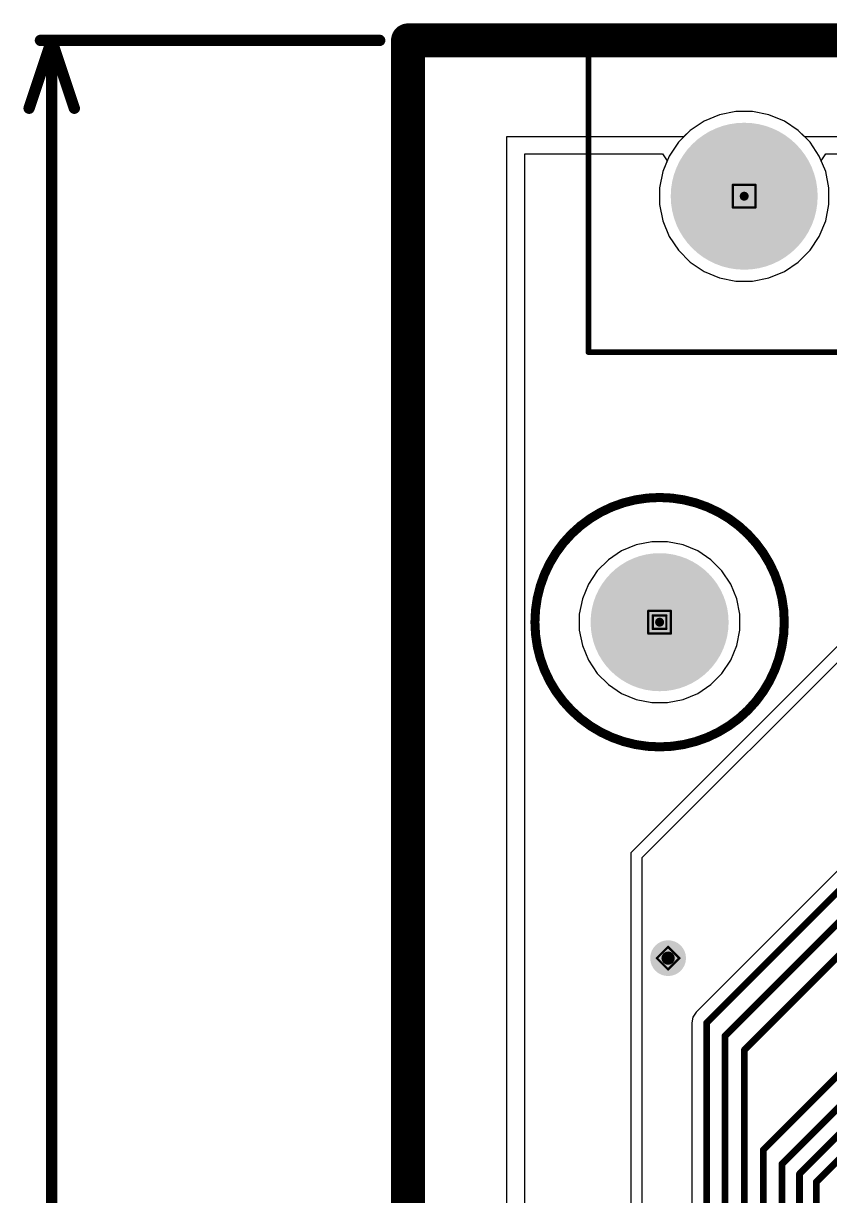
# Model space of a CAD drawing. Header units: inches. Extents: x -31 to 249, y -28 to 261.
# Drawn here: x -8.64 to 9.47, y 62.77 to 89.09 of the extents above; entities that cross this region are included whole.
import ezdxf

# ---------------------------------------------------------------- set-up
doc = ezdxf.new("R2010")
doc.units = ezdxf.units.IN
for name, color, linetype in [('Board Outline', 216, 'Continuous'), ('Bottom Layer', 5, 'Continuous'), ('Bottom Solder', 6, 'Continuous'), ('Dimension', 6, 'Continuous'), ('Drill Drawing', 1, 'Continuous'), ('Pad Holes', 156, 'Continuous'), ('Top Layer', 1, 'Continuous'), ('Top Overlay', 2, 'Continuous'), ('Top Solder', 216, 'Continuous'), ('Via Holes', 16, 'Continuous')]:
    doc.layers.add(name, color=color, linetype=linetype)

# ---------------------------------------------------------------- blocks, each defined once
blk = doc.blocks.new('6437288_3_41')
at = {"layer": 'Bottom Solder'}
h = blk.add_hatch(color=6, dxfattribs=at)
edge = h.paths.add_edge_path()
edge.add_arc((35.5, -7.25), 0.102, 0, 360)
at = {"layer": 'Pad Holes'}
h = blk.add_hatch(color=7, dxfattribs=at)
edge = h.paths.add_edge_path()
edge.add_arc((35.5, -7.25), 1.65, 0, 360)
at = {"layer": 'Top Solder'}
h = blk.add_hatch(color=216, dxfattribs=at)
edge = h.paths.add_edge_path()
edge.add_arc((35.5, -7.25), 0.102, 0, 360)
at = {"layer": 'Top Overlay'}
for points in [[(39, -3.75, 0.127, 0.127, 0), (32.5, -3.75, 0.127, 0.127, 0)], [(39, -3.75, 0.127, 0.127, 0), (39, -10.75, 0.127, 0.127, 0)], [(35.5, -10.75, 0.127, 0.127, 0), (-35.5, -10.75, 0.127, 0.127, 0)], [(39, -10.75, 0.127, 0.127, 0), (35.5, -10.75, 0.127, 0.127, 0)]]:
    blk.add_lwpolyline(points, format="xyseb", dxfattribs=at)
for points in [[(38.968, -3.75, 0.0635, 0.0635, 1), (39.032, -3.75, 0.0635, 0.0635, 1)], [(38.968, -3.75, 0.0635, 0.0635, 1), (39.032, -3.75, 0.0635, 0.0635, 1)], [(35.468, -10.75, 0.0635, 0.0635, 1), (35.532, -10.75, 0.0635, 0.0635, 1)], [(35.468, -10.75, 0.0635, 0.0635, 1), (35.532, -10.75, 0.0635, 0.0635, 1)], [(38.968, -10.75, 0.0635, 0.0635, 1), (39.032, -10.75, 0.0635, 0.0635, 1)], [(38.968, -10.75, 0.0635, 0.0635, 1), (39.032, -10.75, 0.0635, 0.0635, 1)]]:
    blk.add_lwpolyline(points, format="xyseb", close=True, dxfattribs=at)

msp = doc.modelspace()

# ---------------------------------------------------------------- hatches: boundary and pattern name
at = {"layer": 'Bottom Layer'}
h = msp.add_hatch(color=5, dxfattribs=at)
edge = h.paths.add_edge_path()
edge.add_arc((5.842, 68.097), 0.3, 0, 360)
at = {"layer": 'Bottom Solder'}
h = msp.add_hatch(color=6, dxfattribs=at)
edge = h.paths.add_edge_path()
edge.add_arc((5.651, 75.641), 0.102, 0, 360)
h = msp.add_hatch(color=6, dxfattribs=at)
edge = h.paths.add_edge_path()
edge.add_arc((5.842, 68.097), 0.402, 0, 360)
at = {"layer": 'Pad Holes'}
h = msp.add_hatch(color=7, dxfattribs=at)
edge = h.paths.add_edge_path()
edge.add_arc((5.651, 75.641), 1.55, 0, 360)
at = {"layer": 'Top Layer'}
h = msp.add_hatch(color=1, dxfattribs=at)
edge = h.paths.add_edge_path()
edge.add_arc((5.842, 68.097), 0.3, 0, 360)
at = {"layer": 'Top Solder'}
h = msp.add_hatch(color=216, dxfattribs=at)
edge = h.paths.add_edge_path()
edge.add_arc((5.651, 75.641), 0.102, 0, 360)
h = msp.add_hatch(color=216, dxfattribs=at)
edge = h.paths.add_edge_path()
edge.add_arc((5.842, 68.097), 0.402, 0, 360)
at = {"layer": 'Via Holes'}
h = msp.add_hatch(color=7, dxfattribs=at)
edge = h.paths.add_edge_path()
edge.add_arc((5.842, 68.097), 0.15, 0, 360)

# ---------------------------------------------------------------- linework, layer by layer
at = {"layer": 'Board Outline'}
for points in [[(0, 88.705, 0.762, 0.762, 0), (135, 88.705, 0.762, 0.762, 0)], [(0, 88.705, 0.762, 0.762, 0), (0, 0, 0.762, 0.762, 0)]]:
    msp.add_lwpolyline(points, format="xyseb", dxfattribs=at)
msp.add_lwpolyline([(-0.19, 88.705, 0.381, 0.381, 1), (0.191, 88.705, 0.381, 0.381, 1)], format="xyseb", close=True, dxfattribs=at)
msp.add_lwpolyline([(-0.19, 88.705, 0.381, 0.381, 1), (0.191, 88.705, 0.381, 0.381, 1)], format="xyseb", close=True, dxfattribs=at)
at = {"layer": 'Bottom Layer'}
for p, q in [((0.259, 0.432), (0.259, 88.446)), ((0.259, 88.446), (121.717, 88.446)), ((6.649, 86.893), (6.337, 86.685)), ((6.995, 87.036), (6.649, 86.893)), ((7.363, 87.11), (6.995, 87.036)), ((7.738, 87.11), (7.363, 87.11)), ((8.106, 87.036), (7.738, 87.11)), ((8.453, 86.893), (8.106, 87.036)), ((8.765, 86.685), (8.453, 86.893)), ((6.337, 86.685), (6.19, 86.538)), ((8.911, 86.538), (8.765, 86.685)), ((6.19, 86.538), (2.21, 86.538)), ((2.21, 86.538), (2.21, 2.819)), ((38.69, 86.538), (8.911, 86.538)), ((2.624, 3.2), (2.624, 86.157)), ((2.624, 86.157), (5.719, 86.157)), ((5.719, 86.157), (5.821, 86.004)), ((9.281, 86.004), (9.383, 86.157)), ((9.383, 86.157), (18.901, 86.157)), ((5.821, 86.004), (5.72, 85.761)), ((9.382, 85.761), (9.281, 86.004)), ((5.72, 85.761), (5.647, 85.393)), ((9.455, 85.393), (9.382, 85.761)), ((5.647, 85.393), (5.647, 85.018)), ((9.455, 85.018), (9.455, 85.393)), ((5.647, 85.018), (5.72, 84.65)), ((9.382, 84.65), (9.455, 85.018)), ((5.72, 84.65), (5.864, 84.304)), ((9.238, 84.304), (9.382, 84.65)), ((5.864, 84.304), (6.072, 83.992)), ((9.03, 83.992), (9.238, 84.304)), ((6.072, 83.992), (6.337, 83.727)), ((8.765, 83.727), (9.03, 83.992)), ((6.337, 83.727), (6.649, 83.518)), ((8.453, 83.518), (8.765, 83.727)), ((6.649, 83.518), (6.995, 83.375)), ((8.106, 83.375), (8.453, 83.518)), ((6.995, 83.375), (7.363, 83.302)), ((7.363, 83.302), (7.738, 83.302)), ((7.738, 83.302), (8.106, 83.375)), ((5.473, 77.445), (5.125, 77.376)), ((5.829, 77.445), (5.473, 77.445)), ((6.177, 77.376), (5.829, 77.445)), ((4.796, 77.24), (4.501, 77.042)), ((5.125, 77.376), (4.796, 77.24)), ((6.506, 77.24), (6.177, 77.376)), ((6.801, 77.042), (6.506, 77.24)), ((4.501, 77.042), (4.25, 76.791)), ((7.052, 76.791), (6.801, 77.042)), ((4.25, 76.791), (4.052, 76.496)), ((7.25, 76.496), (7.052, 76.791)), ((4.052, 76.496), (3.916, 76.167)), ((7.386, 76.167), (7.25, 76.496)), ((3.916, 76.167), (3.847, 75.819)), ((7.455, 75.819), (7.386, 76.167)), ((3.847, 75.819), (3.847, 75.464)), ((7.455, 75.464), (7.455, 75.819)), ((3.847, 75.464), (3.916, 75.115)), ((10.008, 75.465), (5.004, 70.462)), ((5.263, 70.354), (10.191, 75.282)), ((7.386, 75.115), (7.455, 75.464)), ((3.916, 75.115), (4.052, 74.787)), ((14.68, 75.093), (6.47, 66.883)), ((7.25, 74.787), (7.386, 75.115)), ((4.052, 74.787), (4.25, 74.491)), ((7.052, 74.491), (7.25, 74.787)), ((4.25, 74.491), (4.501, 74.24)), ((6.801, 74.24), (7.052, 74.491)), ((4.501, 74.24), (4.796, 74.043)), ((6.506, 74.043), (6.801, 74.24)), ((4.796, 74.043), (5.125, 73.907)), ((6.177, 73.907), (6.506, 74.043)), ((5.125, 73.907), (5.473, 73.837)), ((5.473, 73.837), (5.829, 73.837)), ((5.829, 73.837), (6.177, 73.907)), ((5.004, 70.462), (5.004, 17.297)), ((5.263, 17.405), (5.263, 70.354)), ((6.47, 66.883), (6.397, 66.774)), ((6.397, 66.774), (6.372, 66.645)), ((6.372, 66.645), (6.372, 17.966))]:
    msp.add_line(p, q, dxfattribs=at)
for points in [[(6.708, 66.645, 0.152, 0.152, 0), (14.918, 74.855, 0.152, 0.152, 0)], [(7.12, 66.351, 0.152, 0.152, 0), (15.309, 74.541, 0.152, 0.152, 0)], [(7.554, 66.034, 0.152, 0.152, 0), (13.622, 72.102, 0.152, 0.152, 0)], [(7.979, 63.792, 0.152, 0.152, 0), (13.326, 69.139, 0.152, 0.152, 0)], [(8.398, 63.473, 0.152, 0.152, 0), (13.588, 68.663, 0.152, 0.152, 0)], [(8.793, 63.252, 0.152, 0.152, 0), (13.838, 68.297, 0.152, 0.152, 0)], [(9.17, 63.069, 0.152, 0.152, 0), (13.996, 67.895, 0.152, 0.152, 0)], [(6.708, 17.966, 0.152, 0.152, 0), (6.708, 66.645, 0.152, 0.152, 0)], [(7.12, 18.124, 0.152, 0.152, 0), (7.12, 66.351, 0.152, 0.152, 0)], [(7.554, 18.216, 0.152, 0.152, 0), (7.554, 66.034, 0.152, 0.152, 0)], [(7.979, 18.331, 0.152, 0.152, 0), (7.979, 63.792, 0.152, 0.152, 0)], [(8.398, 18.454, 0.152, 0.152, 0), (8.398, 63.473, 0.152, 0.152, 0)], [(8.793, 18.822, 0.152, 0.152, 0), (8.793, 63.252, 0.152, 0.152, 0)], [(9.17, 19.059, 0.152, 0.152, 0), (9.17, 63.069, 0.152, 0.152, 0)]]:
    msp.add_lwpolyline(points, format="xyseb", dxfattribs=at)
for points in [[(6.67, 66.645, 0.0762, 0.0762, 1), (6.746, 66.645, 0.0762, 0.0762, 1)], [(6.67, 66.645, 0.0762, 0.0762, 1), (6.746, 66.645, 0.0762, 0.0762, 1)], [(7.082, 66.351, 0.0762, 0.0762, 1), (7.158, 66.351, 0.0762, 0.0762, 1)], [(7.082, 66.351, 0.0762, 0.0762, 1), (7.158, 66.351, 0.0762, 0.0762, 1)], [(7.516, 66.034, 0.0762, 0.0762, 1), (7.592, 66.034, 0.0762, 0.0762, 1)], [(7.516, 66.034, 0.0762, 0.0762, 1), (7.592, 66.034, 0.0762, 0.0762, 1)], [(7.941, 63.792, 0.0762, 0.0762, 1), (8.017, 63.792, 0.0762, 0.0762, 1)], [(7.941, 63.792, 0.0762, 0.0762, 1), (8.017, 63.792, 0.0762, 0.0762, 1)], [(8.36, 63.473, 0.0762, 0.0762, 1), (8.436, 63.473, 0.0762, 0.0762, 1)], [(8.36, 63.473, 0.0762, 0.0762, 1), (8.436, 63.473, 0.0762, 0.0762, 1)], [(8.755, 63.252, 0.0762, 0.0762, 1), (8.832, 63.252, 0.0762, 0.0762, 1)], [(8.755, 63.252, 0.0762, 0.0762, 1), (8.832, 63.252, 0.0762, 0.0762, 1)], [(9.132, 63.069, 0.0762, 0.0762, 1), (9.208, 63.069, 0.0762, 0.0762, 1)], [(9.132, 63.069, 0.0762, 0.0762, 1), (9.208, 63.069, 0.0762, 0.0762, 1)]]:
    msp.add_lwpolyline(points, format="xyseb", close=True, dxfattribs=at)
at = {"layer": 'Dimension'}
for points in [[(-8.509, 87.181, 0.254, 0.254, 0), (-8.001, 88.705, 0.254, 0.254, 0)], [(-8.255, 88.705, 0.254, 0.254, 0), (-0.635, 88.705, 0.254, 0.254, 0)], [(-8.001, 88.705, 0.254, 0.254, 0), (-7.493, 87.181, 0.254, 0.254, 0)], [(-8.001, 52.393, 0.254, 0.254, 0), (-8.001, 88.705, 0.254, 0.254, 0)]]:
    msp.add_lwpolyline(points, format="xyseb", dxfattribs=at)
for points in [[(-8.318, 88.705, 0.127, 0.127, 1), (-8.191, 88.705, 0.127, 0.127, 1)], [(-8.064, 88.705, 0.127, 0.127, 1), (-7.937, 88.705, 0.127, 0.127, 1)], [(-8.064, 88.705, 0.127, 0.127, 1), (-7.937, 88.705, 0.127, 0.127, 1)], [(-8.064, 88.705, 0.127, 0.127, 1), (-7.937, 88.705, 0.127, 0.127, 1)], [(-0.698, 88.705, 0.127, 0.127, 1), (-0.571, 88.705, 0.127, 0.127, 1)], [(-8.572, 87.181, 0.127, 0.127, 1), (-8.445, 87.181, 0.127, 0.127, 1)], [(-7.556, 87.181, 0.127, 0.127, 1), (-7.429, 87.181, 0.127, 0.127, 1)], [(8.451, 75.641, 0.203, 0.203, 1), (2.851, 75.641, 0.203, 0.203, 1)], [(2.8, 75.641, 0.102, 0.102, 1), (2.902, 75.641, 0.102, 0.102, 1)], [(8.4, 75.641, 0.102, 0.102, 1), (8.502, 75.641, 0.102, 0.102, 1)]]:
    msp.add_lwpolyline(points, format="xyseb", close=True, dxfattribs=at)
at = {"layer": 'Drill Drawing'}
for points in [[(7.297, 85.46, 0.0508, 0.0508, 0), (7.805, 85.46, 0.0508, 0.0508, 0)], [(7.297, 84.952, 0.0508, 0.0508, 0), (7.297, 85.46, 0.0508, 0.0508, 0)], [(7.805, 84.952, 0.0508, 0.0508, 0), (7.805, 85.46, 0.0508, 0.0508, 0)], [(7.297, 84.952, 0.0508, 0.0508, 0), (7.805, 84.952, 0.0508, 0.0508, 0)], [(5.397, 75.895, 0.0508, 0.0508, 0), (5.905, 75.895, 0.0508, 0.0508, 0)], [(5.397, 75.387, 0.0508, 0.0508, 0), (5.397, 75.895, 0.0508, 0.0508, 0)], [(5.499, 75.794, 0.0508, 0.0508, 0), (5.803, 75.794, 0.0508, 0.0508, 0)], [(5.499, 75.489, 0.0508, 0.0508, 0), (5.499, 75.794, 0.0508, 0.0508, 0)], [(5.803, 75.489, 0.0508, 0.0508, 0), (5.803, 75.794, 0.0508, 0.0508, 0)], [(5.905, 75.387, 0.0508, 0.0508, 0), (5.905, 75.895, 0.0508, 0.0508, 0)], [(5.397, 75.387, 0.0508, 0.0508, 0), (5.905, 75.387, 0.0508, 0.0508, 0)], [(5.499, 75.489, 0.0508, 0.0508, 0), (5.803, 75.489, 0.0508, 0.0508, 0)], [(5.588, 68.097, 0.0508, 0.0508, 0), (5.842, 68.351, 0.0508, 0.0508, 0)], [(5.842, 68.351, 0.0508, 0.0508, 0), (6.096, 68.097, 0.0508, 0.0508, 0)], [(5.588, 68.097, 0.0508, 0.0508, 0), (5.842, 67.843, 0.0508, 0.0508, 0)], [(5.842, 67.843, 0.0508, 0.0508, 0), (6.096, 68.097, 0.0508, 0.0508, 0)]]:
    msp.add_lwpolyline(points, format="xyseb", dxfattribs=at)
for points in [[(7.284, 85.46, 0.0254, 0.0254, 1), (7.31, 85.46, 0.0254, 0.0254, 1)], [(7.284, 85.46, 0.0254, 0.0254, 1), (7.31, 85.46, 0.0254, 0.0254, 1)], [(7.792, 85.46, 0.0254, 0.0254, 1), (7.818, 85.46, 0.0254, 0.0254, 1)], [(7.792, 85.46, 0.0254, 0.0254, 1), (7.818, 85.46, 0.0254, 0.0254, 1)], [(7.284, 84.952, 0.0254, 0.0254, 1), (7.31, 84.952, 0.0254, 0.0254, 1)], [(7.284, 84.952, 0.0254, 0.0254, 1), (7.31, 84.952, 0.0254, 0.0254, 1)], [(7.792, 84.952, 0.0254, 0.0254, 1), (7.818, 84.952, 0.0254, 0.0254, 1)], [(7.792, 84.952, 0.0254, 0.0254, 1), (7.818, 84.952, 0.0254, 0.0254, 1)], [(5.384, 75.895, 0.0254, 0.0254, 1), (5.41, 75.895, 0.0254, 0.0254, 1)], [(5.384, 75.895, 0.0254, 0.0254, 1), (5.41, 75.895, 0.0254, 0.0254, 1)], [(5.486, 75.794, 0.0254, 0.0254, 1), (5.511, 75.794, 0.0254, 0.0254, 1)], [(5.486, 75.794, 0.0254, 0.0254, 1), (5.511, 75.794, 0.0254, 0.0254, 1)], [(5.791, 75.794, 0.0254, 0.0254, 1), (5.816, 75.794, 0.0254, 0.0254, 1)], [(5.791, 75.794, 0.0254, 0.0254, 1), (5.816, 75.794, 0.0254, 0.0254, 1)], [(5.892, 75.895, 0.0254, 0.0254, 1), (5.918, 75.895, 0.0254, 0.0254, 1)], [(5.892, 75.895, 0.0254, 0.0254, 1), (5.918, 75.895, 0.0254, 0.0254, 1)], [(5.384, 75.387, 0.0254, 0.0254, 1), (5.41, 75.387, 0.0254, 0.0254, 1)], [(5.384, 75.387, 0.0254, 0.0254, 1), (5.41, 75.387, 0.0254, 0.0254, 1)], [(5.486, 75.489, 0.0254, 0.0254, 1), (5.511, 75.489, 0.0254, 0.0254, 1)], [(5.486, 75.489, 0.0254, 0.0254, 1), (5.511, 75.489, 0.0254, 0.0254, 1)], [(5.791, 75.489, 0.0254, 0.0254, 1), (5.816, 75.489, 0.0254, 0.0254, 1)], [(5.791, 75.489, 0.0254, 0.0254, 1), (5.816, 75.489, 0.0254, 0.0254, 1)], [(5.892, 75.387, 0.0254, 0.0254, 1), (5.918, 75.387, 0.0254, 0.0254, 1)], [(5.892, 75.387, 0.0254, 0.0254, 1), (5.918, 75.387, 0.0254, 0.0254, 1)], [(5.829, 68.351, 0.0254, 0.0254, 1), (5.855, 68.351, 0.0254, 0.0254, 1)], [(5.829, 68.351, 0.0254, 0.0254, 1), (5.855, 68.351, 0.0254, 0.0254, 1)], [(5.575, 68.097, 0.0254, 0.0254, 1), (5.601, 68.097, 0.0254, 0.0254, 1)], [(5.575, 68.097, 0.0254, 0.0254, 1), (5.601, 68.097, 0.0254, 0.0254, 1)], [(6.083, 68.097, 0.0254, 0.0254, 1), (6.109, 68.097, 0.0254, 0.0254, 1)], [(6.083, 68.097, 0.0254, 0.0254, 1), (6.109, 68.097, 0.0254, 0.0254, 1)], [(5.829, 67.843, 0.0254, 0.0254, 1), (5.855, 67.843, 0.0254, 0.0254, 1)], [(5.829, 67.843, 0.0254, 0.0254, 1), (5.855, 67.843, 0.0254, 0.0254, 1)]]:
    msp.add_lwpolyline(points, format="xyseb", close=True, dxfattribs=at)
at = {"layer": 'Top Layer'}
for p, q in [((0.259, 0.259), (0.259, 88.446)), ((0.259, 88.446), (134.741, 88.446)), ((6.649, 86.893), (6.337, 86.685)), ((6.995, 87.036), (6.649, 86.893)), ((7.363, 87.11), (6.995, 87.036)), ((7.738, 87.11), (7.363, 87.11)), ((8.106, 87.036), (7.738, 87.11)), ((8.453, 86.893), (8.106, 87.036)), ((8.765, 86.685), (8.453, 86.893)), ((6.337, 86.685), (6.072, 86.419)), ((9.03, 86.419), (8.765, 86.685)), ((6.072, 86.419), (5.864, 86.107)), ((9.238, 86.107), (9.03, 86.419)), ((5.864, 86.107), (5.72, 85.761)), ((9.382, 85.761), (9.238, 86.107)), ((5.72, 85.761), (5.647, 85.393)), ((9.455, 85.393), (9.382, 85.761)), ((5.647, 85.393), (5.647, 85.018)), ((9.455, 85.018), (9.455, 85.393)), ((5.647, 85.018), (5.72, 84.65)), ((9.382, 84.65), (9.455, 85.018)), ((5.72, 84.65), (5.864, 84.304)), ((9.238, 84.304), (9.382, 84.65)), ((5.864, 84.304), (6.072, 83.992)), ((9.03, 83.992), (9.238, 84.304)), ((6.072, 83.992), (6.337, 83.727)), ((8.765, 83.727), (9.03, 83.992)), ((6.337, 83.727), (6.649, 83.518)), ((8.453, 83.518), (8.765, 83.727)), ((6.649, 83.518), (6.995, 83.375)), ((8.106, 83.375), (8.453, 83.518)), ((6.995, 83.375), (7.363, 83.302)), ((7.363, 83.302), (7.738, 83.302)), ((7.738, 83.302), (8.106, 83.375)), ((5.473, 77.445), (5.125, 77.376)), ((5.829, 77.445), (5.473, 77.445)), ((6.177, 77.376), (5.829, 77.445)), ((4.796, 77.24), (4.501, 77.042)), ((5.125, 77.376), (4.796, 77.24)), ((6.506, 77.24), (6.177, 77.376)), ((6.801, 77.042), (6.506, 77.24)), ((4.501, 77.042), (4.25, 76.791)), ((7.052, 76.791), (6.801, 77.042)), ((4.25, 76.791), (4.052, 76.496)), ((7.25, 76.496), (7.052, 76.791)), ((4.052, 76.496), (3.916, 76.167)), ((7.386, 76.167), (7.25, 76.496)), ((3.916, 76.167), (3.847, 75.819)), ((7.455, 75.819), (7.386, 76.167)), ((3.847, 75.819), (3.847, 75.464)), ((7.455, 75.464), (7.455, 75.819)), ((3.847, 75.464), (3.916, 75.115)), ((7.386, 75.115), (7.455, 75.464)), ((3.916, 75.115), (4.052, 74.787)), ((7.25, 74.787), (7.386, 75.115)), ((4.052, 74.787), (4.25, 74.491)), ((7.052, 74.491), (7.25, 74.787)), ((4.25, 74.491), (4.501, 74.24)), ((6.801, 74.24), (7.052, 74.491)), ((4.501, 74.24), (4.796, 74.043)), ((6.506, 74.043), (6.801, 74.24)), ((4.796, 74.043), (5.125, 73.907)), ((6.177, 73.907), (6.506, 74.043)), ((5.125, 73.907), (5.473, 73.837)), ((5.473, 73.837), (5.829, 73.837)), ((5.829, 73.837), (6.177, 73.907))]:
    msp.add_line(p, q, dxfattribs=at)

# ---------------------------------------------------------------- block references
at = {"rotation": 180}
msp.add_blockref('6437288_3_41', (43.051, 77.956), dxfattribs=at)

doc.saveas('drawing.dxf')
